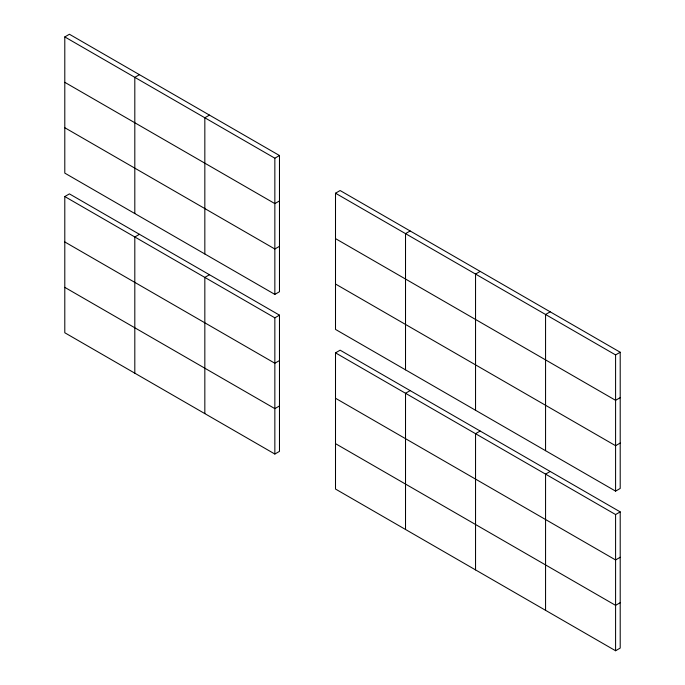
<?xml version="1.0" encoding="UTF-8"?>
<svg xmlns="http://www.w3.org/2000/svg" width="685" height="685" viewBox="0 0 685 685"><rect width="100%" height="100%" fill="white"/><g stroke="black" fill="none" stroke-linecap="round" stroke-linejoin="round"><path stroke-width="1.03" d="M64.792 36.921L69.416 34.25L279.48 155.529L279.48 291.724L274.848 294.396L64.792 173.117L64.792 36.921L274.848 158.201L279.48 155.529M139.44 74.674L134.808 77.345L134.808 213.549M64.792 196.552L69.416 193.881L279.48 315.16L279.48 451.364L274.848 454.035L64.792 332.756L64.792 196.552L274.848 317.831L279.48 315.16M209.456 115.097L204.832 117.769L204.832 253.972M139.44 234.313L134.808 236.984L134.808 373.179M279.48 200.928L274.848 203.599L64.792 82.32M335.504 193.213L340.128 190.541L620.208 352.244L620.208 488.448L615.584 491.119L335.504 329.416L335.504 193.213L615.584 354.916L620.208 352.244M209.456 274.736L204.832 277.408L204.832 413.603M279.48 246.326L274.848 248.998L64.792 127.718M410.152 230.965L405.52 233.636L405.52 369.84M279.48 360.558L274.848 363.23L64.792 241.951M335.504 352.852L340.128 350.181L620.208 511.883L620.208 648.078L615.584 650.75L335.504 489.047L335.504 352.852L615.584 514.546L620.208 511.883M480.168 271.397L475.544 274.068L475.544 410.264M279.48 405.957L274.848 408.628L64.792 287.358M410.152 390.604L405.52 393.276L405.52 529.471M550.192 311.821L545.56 314.492L545.56 450.687M480.168 431.028L475.544 433.699L475.544 569.903M620.208 397.642L615.584 400.314L335.504 238.611M550.192 471.451L545.56 474.123L545.56 610.326M620.208 443.049L615.584 445.712L335.504 284.018M620.208 557.282L615.584 559.953L335.504 398.25M620.208 602.68L615.584 605.352L335.504 443.649M615.584 354.916L615.584 491.119M615.584 514.546L615.584 650.75M274.848 158.201L274.848 294.396M274.848 317.831L274.848 454.035"/></g></svg>
